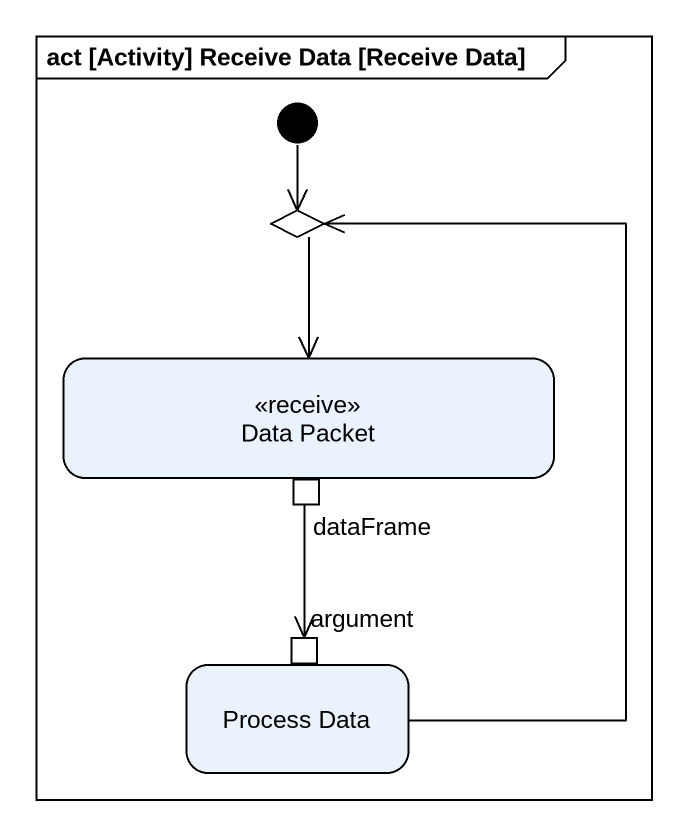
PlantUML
@startuml
mainframe act [Activity] Receive Data [Receive Data]
hide empty description
state choice1 <<choice>>
state "Data Packet" as Data_Packet <<receive>> {
  state dataFrame <<outputPin>>
}
state "Process Data" as Process_Data {
  state argument <<inputPin>>
}
[*] --> choice1
choice1 --> Data_Packet
dataFrame --> argument
Process_Data -up-> choice1
@enduml
